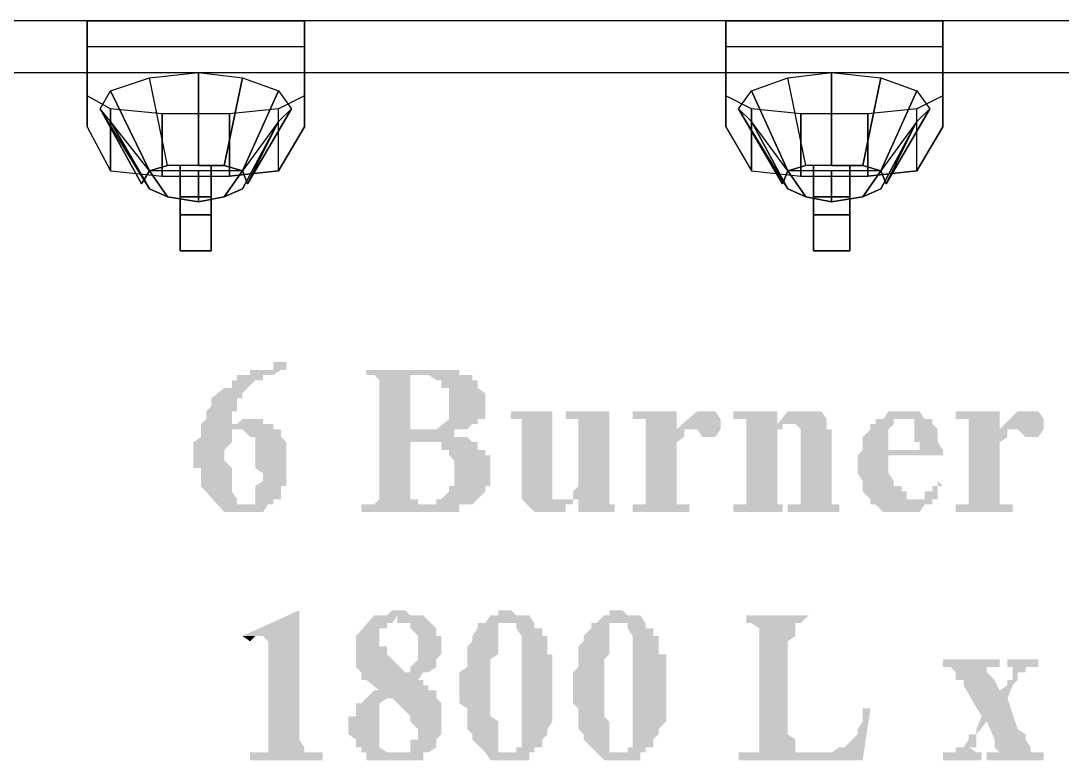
# Model space of a CAD drawing. Header units: millimetres. Extents: x 68727 to 319899, y -4876 to 265722.
# Drawn here: x 314626.3 to 315033.2, y 116096.3 to 116385.2 of the extents above; entities that cross this region are included whole.
import ezdxf

# ---------------------------------------------------------------- set-up
doc = ezdxf.new("R2010")
doc.units = ezdxf.units.MM
doc.layers.add('glass', color=151, linetype='Continuous')

# ---------------------------------------------------------------- blocks, each defined once
blk = doc.blocks.new('kitchen')
at = {"layer": 'glass', "linetype": 'Continuous', "lineweight": -3}
for points in [[(-45.0326, 92.868), (-45.0686, 92.868), (-45.1216, 92.833), (-45.1916, 92.833), (-45.1916, 92.798), (-45.2446, 92.798), (-45.3326, 92.71), (-45.3326, 92.674), (-45.3686, 92.674), (-45.3686, 92.586), (-45.4036, 92.586), (-45.4036, 92.498), (-45.1216, 92.463), (-45.4036, 92.463), (-45.4036, 92.375), (-45.4566, 92.322), (-45.4566, 92.251), (-45.4036, 92.198), (-45.4036, 92.039), (-45.3686, 91.986), (-45.3686, 91.951), (-45.1566, 91.951), (-45.1916, 91.898), (-45.4566, 91.898), (-45.6156, 92.075), (-45.6156, 92.198), (-45.6676, 92.198), (-45.6676, 92.375), (-45.6156, 92.41), (-45.6156, 92.498), (-45.5796, 92.533), (-45.5796, 92.586), (-45.5446, 92.621), (-45.5446, 92.674), (-45.4566, 92.745), (-45.4036, 92.745), (-45.4036, 92.798), (-45.3686, 92.798), (-45.3686, 92.833), (-45.2796, 92.833), (-45.2796, 92.868), (-45.1216, 92.868), (-45.1216, 92.921), (-45.0326, 92.921), (-45.0326, 92.868)], [(-43.7986, 92.41), (-44.1866, 92.375), (-44.1866, 91.986), (-44.1336, 91.986), (-44.1336, 91.951), (-43.8516, 91.951), (-43.8516, 91.898), (-44.5216, 91.898), (-44.5216, 91.951), (-44.4336, 91.951), (-44.3976, 91.986), (-44.3976, 92.798), (-44.4336, 92.833), (-44.1866, 92.833), (-44.1866, 92.463), (-43.8866, 92.463), (-43.8866, 92.41), (-43.7986, 92.41)], [(-43.6746, 92.533), (-43.7276, 92.533), (-43.7276, 92.498), (-43.7626, 92.498), (-43.7986, 92.463), (-44.0096, 92.463), (-43.9216, 92.533), (-43.9216, 92.745), (-43.9746, 92.745), (-43.9746, 92.798), (-44.0096, 92.798), (-44.0626, 92.833), (-44.4866, 92.833), (-44.4866, 92.868), (-43.8516, 92.868), (-43.8516, 92.833), (-43.7626, 92.833), (-43.7626, 92.798), (-43.7276, 92.798), (-43.7276, 92.745), (-43.6746, 92.71), (-43.6746, 92.533)], [(-45.1216, 92.463), (-45.4036, 92.498), (-45.3686, 92.498), (-45.3326, 92.533), (-45.1916, 92.533), (-45.1916, 92.498), (-45.1216, 92.498), (-45.1216, 92.463)], [(-43.0756, 91.951), (-43.1276, 91.951), (-43.1276, 91.898), (-43.3396, 91.898), (-43.4276, 91.986), (-43.4276, 92.533), (-43.4986, 92.533), (-43.4986, 92.586), (-43.2166, 92.586), (-43.2166, 91.986), (-43.0756, 91.986), (-43.0756, 91.951)], [(-42.7926, 91.898), (-43.0396, 91.898), (-43.0396, 91.986), (-43.0756, 91.986), (-43.0756, 92.039), (-43.0396, 92.075), (-43.0396, 92.533), (-43.1276, 92.533), (-43.1276, 92.586), (-42.8286, 92.586), (-42.8286, 91.951), (-42.7926, 91.951), (-42.7926, 91.898)], [(-42.2816, 91.898), (-42.6696, 91.898), (-42.6696, 91.951), (-42.5816, 91.951), (-42.5816, 92.533), (-42.6696, 92.533), (-42.6696, 92.586), (-42.3696, 92.586), (-42.3696, 92.41), (-42.3166, 92.41), (-42.3696, 92.375), (-42.3696, 91.951), (-42.2816, 91.951), (-42.2816, 91.898)], [(-42.0696, 92.463), (-42.3166, 92.463), (-42.3166, 92.41), (-42.3696, 92.41), (-42.3696, 92.463), (-42.2286, 92.586), (-42.1046, 92.586), (-42.0696, 92.533), (-42.0696, 92.463)], [(-41.6466, 91.898), (-41.9816, 91.898), (-41.9816, 91.951), (-41.8936, 91.951), (-41.8936, 92.533), (-41.9816, 92.533), (-41.9816, 92.586), (-41.6816, 92.586), (-41.6816, 92.498), (-41.6466, 92.498), (-41.6466, 92.463), (-41.6816, 92.463), (-41.6816, 91.951), (-41.6466, 91.951), (-41.6466, 91.898)], [(-41.2586, 91.898), (-41.6106, 91.898), (-41.6106, 91.951), (-41.5226, 91.951), (-41.5226, 92.463), (-41.5586, 92.498), (-41.6816, 92.498), (-41.6106, 92.586), (-41.3816, 92.586), (-41.3466, 92.533), (-41.3466, 92.463), (-41.3116, 92.463), (-41.3116, 91.951), (-41.2586, 91.951), (-41.2586, 91.898)], [(-40.5526, 92.286), (-40.9236, 92.286), (-40.9236, 92.163), (-40.8876, 92.11), (-40.8876, 92.075), (-40.8346, 92.075), (-40.8346, 92.039), (-40.7996, 92.039), (-40.7996, 91.986), (-41.0466, 91.986), (-41.0996, 92.039), (-41.0996, 92.11), (-41.1346, 92.163), (-41.1346, 92.286), (-41.0996, 92.322), (-41.0996, 92.41), (-41.0466, 92.463), (-41.0466, 92.498), (-41.0116, 92.498), (-41.0116, 92.533), (-40.9586, 92.533), (-40.9236, 92.586), (-40.7116, 92.586), (-40.6766, 92.533), (-40.8876, 92.533), (-40.8876, 92.498), (-40.9236, 92.463), (-40.9236, 92.322), (-40.5526, 92.322), (-40.5526, 92.286)], [(-40.5526, 92.322), (-40.7116, 92.322), (-40.7116, 92.375), (-40.7466, 92.375), (-40.7466, 92.533), (-40.6236, 92.533), (-40.6236, 92.498), (-40.5876, 92.463), (-40.5876, 92.375), (-40.5526, 92.322)], [(-40.0766, 91.898), (-40.4646, 91.898), (-40.4646, 91.951), (-40.3766, 91.951), (-40.3766, 92.533), (-40.4646, 92.533), (-40.4646, 92.586), (-40.1646, 92.586), (-40.1646, 92.41), (-40.1116, 92.41), (-40.1646, 92.375), (-40.1646, 91.951), (-40.0766, 91.951), (-40.0766, 91.898)], [(-39.8646, 92.463), (-40.1116, 92.463), (-40.1116, 92.41), (-40.1646, 92.41), (-40.1646, 92.463), (-40.0416, 92.586), (-39.9006, 92.586), (-39.8646, 92.533), (-39.8646, 92.463)], [(-45.0326, 92.075), (-45.0686, 92.075), (-45.0686, 91.986), (-45.1216, 91.986), (-45.1216, 91.951), (-45.2446, 91.951), (-45.2446, 92.075), (-45.1916, 92.11), (-45.1916, 92.163), (-45.2446, 92.198), (-45.2446, 92.41), (-45.2796, 92.41), (-45.3326, 92.463), (-45.0686, 92.463), (-45.0686, 92.41), (-45.0326, 92.375), (-45.0326, 92.075)], [(-42.0696, 92.463), (-42.1046, 92.41), (-42.1936, 92.41), (-42.2286, 92.463), (-42.0696, 92.463)], [(-39.8646, 92.463), (-39.9006, 92.41), (-39.9886, 92.41), (-40.0416, 92.463), (-39.8646, 92.463)], [(-43.6396, 92.075), (-43.6746, 92.075), (-43.6746, 92.039), (-43.7626, 91.951), (-44.0096, 91.951), (-44.0096, 91.986), (-43.9746, 91.986), (-43.9216, 92.039), (-43.9216, 92.075), (-43.8866, 92.075), (-43.8866, 92.251), (-43.9216, 92.286), (-43.9216, 92.322), (-43.9746, 92.322), (-43.9746, 92.375), (-44.1866, 92.375), (-43.7986, 92.41), (-43.7626, 92.375), (-43.7276, 92.375), (-43.7276, 92.322), (-43.6746, 92.322), (-43.6746, 92.286), (-43.6396, 92.286), (-43.6396, 92.075)], [(-40.5526, 92.075), (-40.5876, 92.075), (-40.5876, 91.986), (-40.6236, 91.986), (-40.6236, 91.951), (-40.6766, 91.951), (-40.7116, 91.898), (-40.9586, 91.898), (-41.0116, 91.951), (-41.0466, 91.951), (-41.0466, 91.986), (-40.6766, 91.986), (-40.6766, 92.039), (-40.6236, 92.039), (-40.6236, 92.075), (-40.5876, 92.075), (-40.5876, 92.11), (-40.5526, 92.075)], [(-44.7856, 90.205), (-45.2796, 90.205), (-45.2796, 90.258), (-45.1566, 90.258), (-45.1566, 91.016), (-45.1916, 91.052), (-45.3326, 91.052), (-44.9446, 91.228), (-44.9446, 90.346), (-44.9096, 90.293), (-44.9096, 90.258), (-44.7856, 90.258), (-44.7856, 90.205)], [(-43.9746, 90.928), (-44.0096, 90.893), (-44.0096, 90.84), (-44.0626, 90.805), (-44.0986, 90.805), (-44.1336, 90.752), (-44.0986, 90.752), (-44.0986, 90.716), (-44.0626, 90.716), (-44.0626, 90.681), (-44.0096, 90.681), (-44.3456, 90.628), (-44.3976, 90.593), (-44.3976, 90.293), (-44.3456, 90.258), (-44.2746, 90.258), (-44.4866, 90.205), (-44.4866, 90.258), (-44.5216, 90.258), (-44.5216, 90.293), (-44.5566, 90.293), (-44.5566, 90.346), (-44.6096, 90.381), (-44.6096, 90.505), (-44.5566, 90.505), (-44.5566, 90.593), (-44.5216, 90.593), (-44.4336, 90.681), (-44.3976, 90.681), (-44.4866, 90.752), (-44.5216, 90.752), (-44.5216, 90.805), (-44.1866, 90.805), (-44.1866, 90.84), (-44.1336, 90.893), (-44.1336, 91.052), (-44.1866, 91.105), (-44.1866, 91.14), (-44.2746, 91.14), (-44.2746, 91.193), (-44.3456, 91.193), (-44.3096, 91.228), (-44.2216, 91.228), (-44.1866, 91.193), (-44.0986, 91.193), (-44.0096, 91.105), (-44.0096, 91.052), (-43.9746, 91.052), (-43.9746, 90.928)], [(-44.2216, 90.805), (-44.5216, 90.805), (-44.5566, 90.84), (-44.5566, 91.052), (-44.4336, 91.193), (-44.2746, 91.193), (-44.3096, 91.14), (-44.3456, 91.14), (-44.3456, 91.105), (-44.3976, 91.105), (-44.3976, 90.981), (-44.3456, 90.981), (-44.3456, 90.928), (-44.2216, 90.805)], [(-43.3746, 91.193), (-43.4986, 91.14), (-43.5866, 91.14), (-43.5866, 90.928), (-43.6396, 90.893), (-43.6396, 90.505), (-43.5866, 90.47), (-43.5866, 90.258), (-43.6746, 90.258), (-43.7626, 90.346), (-43.7626, 90.381), (-43.7986, 90.417), (-43.7986, 90.558), (-43.8516, 90.593), (-43.8516, 90.805), (-43.7986, 90.84), (-43.7986, 90.981), (-43.7626, 91.016), (-43.7626, 91.052), (-43.7276, 91.105), (-43.7276, 91.14), (-43.6746, 91.14), (-43.6396, 91.193), (-43.5866, 91.193), (-43.5866, 91.228), (-43.4986, 91.228), (-43.4636, 91.193), (-43.3746, 91.193)], [(-43.2166, 90.47), (-43.2516, 90.417), (-43.2516, 90.381), (-43.2866, 90.346), (-43.2866, 90.293), (-43.3396, 90.293), (-43.3396, 90.258), (-43.3746, 90.258), (-43.3746, 90.205), (-43.6396, 90.205), (-43.6746, 90.258), (-43.4636, 90.258), (-43.4636, 90.293), (-43.4276, 90.293), (-43.4276, 91.052), (-43.4636, 91.105), (-43.4636, 91.14), (-43.4986, 91.14), (-43.3746, 91.193), (-43.3396, 91.14), (-43.3396, 91.105), (-43.2866, 91.105), (-43.2866, 91.052), (-43.2516, 91.052), (-43.2516, 90.928), (-43.2166, 90.928), (-43.2166, 90.47)], [(-42.6166, 91.193), (-42.7396, 91.14), (-42.8286, 91.14), (-42.8286, 90.928), (-42.8636, 90.893), (-42.8636, 90.505), (-42.8286, 90.47), (-42.8286, 90.258), (-42.9166, 90.258), (-43.0046, 90.346), (-43.0046, 90.381), (-43.0396, 90.417), (-43.0396, 90.558), (-43.0756, 90.593), (-43.0756, 90.805), (-43.0396, 90.84), (-43.0396, 90.981), (-43.0046, 91.016), (-43.0046, 91.052), (-42.9516, 91.105), (-42.9516, 91.14), (-42.9166, 91.14), (-42.8636, 91.193), (-42.8286, 91.193), (-42.8286, 91.228), (-42.7396, 91.228), (-42.7046, 91.193), (-42.6166, 91.193)], [(-42.4406, 90.47), (-42.4926, 90.417), (-42.4926, 90.381), (-42.5286, 90.346), (-42.5286, 90.293), (-42.5816, 90.293), (-42.5816, 90.258), (-42.6166, 90.258), (-42.6166, 90.205), (-42.8636, 90.205), (-42.9166, 90.258), (-42.7046, 90.258), (-42.7046, 90.293), (-42.6696, 90.293), (-42.6696, 91.052), (-42.7046, 91.105), (-42.7046, 91.14), (-42.7396, 91.14), (-42.6166, 91.193), (-42.5816, 91.14), (-42.5816, 91.105), (-42.5286, 91.105), (-42.5286, 91.052), (-42.4926, 91.052), (-42.4926, 90.928), (-42.4406, 90.928), (-42.4406, 90.47)], [(-41.4696, 91.193), (-41.5226, 91.14), (-41.5586, 91.14), (-41.5586, 91.052), (-41.6106, 91.016), (-41.6106, 90.381), (-41.5586, 90.346), (-41.5586, 90.258), (-41.8056, 90.258), (-41.8056, 91.105), (-41.8576, 91.14), (-41.8936, 91.14), (-41.8936, 91.193), (-41.4696, 91.193)], [(-45.2446, 91.052), (-45.2796, 91.016), (-45.3326, 91.052), (-45.2446, 91.052)], [(-39.8646, 90.205), (-40.2526, 90.205), (-40.2526, 90.258), (-40.1646, 90.258), (-40.1996, 90.293), (-40.1996, 90.346), (-40.2526, 90.47), (-40.2886, 90.505), (-40.4116, 90.716), (-40.4116, 90.752), (-40.4646, 90.752), (-40.4646, 90.805), (-40.4996, 90.84), (-40.5526, 90.84), (-40.5526, 90.893), (-40.1646, 90.893), (-40.1646, 90.84), (-40.2526, 90.84), (-40.2526, 90.805), (-40.1996, 90.752), (-40.1646, 90.681), (-40.1116, 90.628), (-40.0416, 90.417), (-39.9886, 90.381), (-39.9886, 90.346), (-39.9526, 90.293), (-39.9526, 90.258), (-39.8646, 90.258), (-39.8646, 90.205)], [(-39.9006, 90.84), (-39.9886, 90.84), (-39.9886, 90.805), (-40.0416, 90.805), (-40.0416, 90.752), (-40.0766, 90.716), (-40.1116, 90.628), (-40.1646, 90.681), (-40.1116, 90.716), (-40.1116, 90.752), (-40.0766, 90.752), (-40.0766, 90.84), (-40.1116, 90.84), (-40.1116, 90.893), (-39.9006, 90.893), (-39.9006, 90.84)], [(-43.9746, 90.381), (-44.0096, 90.346), (-44.0096, 90.293), (-44.0626, 90.258), (-44.0986, 90.258), (-44.0986, 90.205), (-44.4866, 90.205), (-44.2746, 90.258), (-44.1866, 90.258), (-44.1866, 90.346), (-44.1336, 90.346), (-44.1336, 90.417), (-44.1866, 90.47), (-44.1866, 90.505), (-44.3096, 90.628), (-44.3456, 90.628), (-44.0096, 90.681), (-44.0096, 90.628), (-43.9746, 90.593), (-43.9746, 90.381)], [(-41.0466, 90.558), (-41.0996, 90.205), (-41.9466, 90.205), (-41.9466, 90.258), (-41.3116, 90.258), (-41.2586, 90.293), (-41.2226, 90.293), (-41.1346, 90.381), (-41.1346, 90.417), (-41.0996, 90.47), (-41.0996, 90.558), (-41.0466, 90.558)], [(-40.2526, 90.47), (-40.3236, 90.381), (-40.3236, 90.293), (-40.3766, 90.293), (-40.3236, 90.258), (-40.2886, 90.258), (-40.2886, 90.205), (-40.5526, 90.205), (-40.5526, 90.258), (-40.4646, 90.258), (-40.4646, 90.293), (-40.4116, 90.293), (-40.3766, 90.346), (-40.3766, 90.381), (-40.3236, 90.381), (-40.3236, 90.417), (-40.2886, 90.505), (-40.2526, 90.47)]]:
    blk.add_hatch(color=256, dxfattribs=at).paths.add_polyline_path(points)
at = {"layer": 'glass', "lineweight": -3}
for p, q in [((-22.8966, 95.25), (-55.7576, 95.25)), ((-46.3916, 95.073), (-46.3916, 95.25)), ((-46.3916, 95.25), (-44.9096, 95.25)), ((-46.3916, 94.738), (-46.3916, 95.25)), ((-46.3916, 95.25), (-46.3916, 95.073)), ((-44.9096, 95.25), (-44.9096, 95.073)), ((-44.9096, 95.073), (-44.9096, 95.25)), ((-44.9096, 95.25), (-44.9096, 94.738)), ((-42.0346, 95.073), (-42.0346, 95.25)), ((-42.0346, 95.25), (-40.5526, 95.25)), ((-42.0346, 94.738), (-42.0346, 95.25)), ((-42.0346, 95.25), (-42.0346, 95.073)), ((-40.5526, 95.25), (-40.5526, 95.073)), ((-40.5526, 95.073), (-40.5526, 95.25)), ((-40.5526, 95.25), (-40.5526, 94.738)), ((-44.9096, 95.073), (-46.3916, 95.073)), ((-44.9096, 95.073), (-46.3916, 95.073)), ((-46.3916, 95.073), (-46.3916, 94.526)), ((-46.3916, 95.073), (-46.3916, 94.526)), ((-44.9096, 95.073), (-44.9096, 94.526)), ((-44.9096, 94.526), (-44.9096, 95.073)), ((-40.5526, 95.073), (-42.0346, 95.073)), ((-40.5526, 95.073), (-42.0346, 95.073)), ((-42.0346, 95.073), (-42.0346, 94.526)), ((-42.0346, 95.073), (-42.0346, 94.526)), ((-40.5526, 95.073), (-40.5526, 94.526)), ((-40.5526, 94.526), (-40.5526, 95.073)), ((-55.7576, 94.897), (-22.8966, 94.897)), ((-45.9676, 94.862), (-45.6326, 94.897)), ((-45.9676, 94.862), (-45.6326, 94.897)), ((-45.6326, 94.262), (-45.6326, 94.897)), ((-45.6326, 94.897), (-45.3326, 94.862)), ((-45.6326, 94.262), (-45.6326, 94.897)), ((-45.6326, 94.897), (-45.3326, 94.862)), ((-45.6326, 94.897), (-45.6326, 94.262)), ((-45.6326, 94.897), (-45.6326, 94.262)), ((-41.6106, 94.862), (-41.3116, 94.897)), ((-41.6106, 94.862), (-41.3116, 94.897)), ((-41.3116, 94.262), (-41.3116, 94.897)), ((-41.3116, 94.897), (-40.9756, 94.862)), ((-41.3116, 94.262), (-41.3116, 94.897)), ((-41.3116, 94.897), (-40.9756, 94.862)), ((-41.3116, 94.897), (-41.3116, 94.262)), ((-41.3116, 94.897), (-41.3116, 94.262)), ((-46.2326, 94.773), (-45.9676, 94.862)), ((-46.2326, 94.773), (-45.9676, 94.862)), ((-45.8446, 94.262), (-45.9676, 94.862)), ((-45.8446, 94.262), (-45.9676, 94.862)), ((-45.8446, 94.262), (-45.9676, 94.862)), ((-45.8446, 94.262), (-45.9676, 94.862)), ((-45.3326, 94.862), (-45.4566, 94.262)), ((-45.4566, 94.262), (-45.3326, 94.862)), ((-45.4566, 94.262), (-45.3326, 94.862)), ((-45.4566, 94.262), (-45.3326, 94.862)), ((-45.3326, 94.862), (-45.0856, 94.773)), ((-45.3326, 94.862), (-45.0856, 94.773)), ((-41.8576, 94.773), (-41.6106, 94.862)), ((-41.8576, 94.773), (-41.6106, 94.862)), ((-41.4876, 94.262), (-41.6106, 94.862)), ((-41.4876, 94.262), (-41.6106, 94.862)), ((-41.4876, 94.262), (-41.6106, 94.862)), ((-41.4876, 94.262), (-41.6106, 94.862)), ((-40.9756, 94.862), (-41.0996, 94.262)), ((-41.0996, 94.262), (-40.9756, 94.862)), ((-41.0996, 94.262), (-40.9756, 94.862)), ((-41.0996, 94.262), (-40.9756, 94.862)), ((-40.9756, 94.862), (-40.7296, 94.773)), ((-40.9756, 94.862), (-40.7296, 94.773)), ((-46.3916, 94.526), (-46.3916, 94.738)), ((-46.2326, 94.65), (-46.3916, 94.738)), ((-46.3916, 94.738), (-46.3916, 94.526)), ((-46.3026, 94.65), (-46.2326, 94.773)), ((-46.3026, 94.65), (-46.2326, 94.773)), ((-46.2326, 94.773), (-45.9676, 94.227)), ((-45.9676, 94.227), (-46.2326, 94.773)), ((-45.9676, 94.227), (-46.2326, 94.773)), ((-45.9676, 94.227), (-46.2326, 94.773)), ((-45.3326, 94.227), (-45.0856, 94.773)), ((-45.3326, 94.227), (-45.0856, 94.773)), ((-45.0856, 94.773), (-45.3326, 94.227)), ((-45.3326, 94.227), (-45.0856, 94.773)), ((-45.0856, 94.773), (-44.9976, 94.65)), ((-45.0856, 94.773), (-44.9976, 94.65)), ((-44.9096, 94.738), (-45.0856, 94.65)), ((-44.9096, 94.738), (-44.9096, 94.526)), ((-44.9096, 94.526), (-44.9096, 94.738)), ((-42.0346, 94.526), (-42.0346, 94.738)), ((-41.8576, 94.65), (-42.0346, 94.738)), ((-42.0346, 94.738), (-42.0346, 94.526)), ((-41.9466, 94.65), (-41.8576, 94.773)), ((-41.9466, 94.65), (-41.8576, 94.773)), ((-41.8576, 94.773), (-41.6106, 94.227)), ((-41.6106, 94.227), (-41.8576, 94.773)), ((-41.6106, 94.227), (-41.8576, 94.773)), ((-41.6106, 94.227), (-41.8576, 94.773)), ((-40.9756, 94.227), (-40.7296, 94.773)), ((-40.9756, 94.227), (-40.7296, 94.773)), ((-40.7296, 94.773), (-40.9756, 94.227)), ((-40.9756, 94.227), (-40.7296, 94.773)), ((-40.7296, 94.773), (-40.6406, 94.65)), ((-40.7296, 94.773), (-40.6406, 94.65)), ((-40.5526, 94.738), (-40.7296, 94.65)), ((-40.5526, 94.738), (-40.5526, 94.526)), ((-40.5526, 94.526), (-40.5526, 94.738)), ((-46.3026, 94.65), (-46.0206, 94.138)), ((-46.2326, 94.562), (-46.3026, 94.65)), ((-45.9676, 94.103), (-46.3026, 94.65)), ((-46.2326, 94.562), (-46.3026, 94.65)), ((-46.0206, 94.138), (-46.3026, 94.65)), ((-46.0206, 94.138), (-46.3026, 94.65)), ((-46.2326, 94.227), (-46.2326, 94.65)), ((-45.8796, 94.615), (-46.2326, 94.65)), ((-46.2326, 94.65), (-46.2326, 94.227)), ((-45.4206, 94.615), (-45.8796, 94.615)), ((-45.8796, 94.615), (-45.8796, 94.191)), ((-45.8796, 94.191), (-45.8796, 94.615)), ((-45.0856, 94.65), (-45.4206, 94.615)), ((-45.4206, 94.191), (-45.4206, 94.615)), ((-45.4206, 94.615), (-45.4206, 94.191)), ((-44.9976, 94.65), (-45.2976, 94.138)), ((-45.2976, 94.138), (-44.9976, 94.65)), ((-45.2976, 94.138), (-44.9976, 94.65)), ((-45.2976, 94.138), (-44.9976, 94.65)), ((-45.0856, 94.227), (-45.0856, 94.65)), ((-45.0856, 94.227), (-45.0856, 94.65)), ((-44.9976, 94.65), (-45.0856, 94.562)), ((-44.9976, 94.65), (-45.0856, 94.562)), ((-41.9466, 94.65), (-41.6466, 94.138)), ((-41.8576, 94.562), (-41.9466, 94.65)), ((-41.6106, 94.103), (-41.9466, 94.65)), ((-41.8576, 94.562), (-41.9466, 94.65)), ((-41.6466, 94.138), (-41.9466, 94.65)), ((-41.6466, 94.138), (-41.9466, 94.65)), ((-41.8576, 94.227), (-41.8576, 94.65)), ((-41.5226, 94.615), (-41.8576, 94.65)), ((-41.8576, 94.65), (-41.8576, 94.227)), ((-41.0646, 94.615), (-41.5226, 94.615)), ((-41.5226, 94.615), (-41.5226, 94.191)), ((-41.5226, 94.191), (-41.5226, 94.615)), ((-40.7296, 94.65), (-41.0646, 94.615)), ((-41.0646, 94.191), (-41.0646, 94.615)), ((-41.0646, 94.615), (-41.0646, 94.191)), ((-40.6406, 94.65), (-40.9406, 94.138)), ((-40.9406, 94.138), (-40.6406, 94.65)), ((-40.9406, 94.138), (-40.6406, 94.65)), ((-40.9406, 94.138), (-40.6406, 94.65)), ((-40.7296, 94.227), (-40.7296, 94.65)), ((-40.7296, 94.227), (-40.7296, 94.65)), ((-40.6406, 94.65), (-40.7296, 94.562)), ((-40.6406, 94.65), (-40.7296, 94.562)), ((-46.3916, 94.526), (-46.2326, 94.227)), ((-46.3916, 94.526), (-46.2326, 94.227)), ((-46.2326, 94.562), (-45.9676, 94.103)), ((-45.9676, 94.227), (-46.2326, 94.562)), ((-45.9676, 94.103), (-46.2326, 94.562)), ((-45.9676, 94.227), (-46.2326, 94.562)), ((-45.9676, 94.103), (-46.2326, 94.562)), ((-45.9676, 94.103), (-46.2326, 94.562)), ((-45.3326, 94.103), (-45.0856, 94.562)), ((-45.0856, 94.562), (-45.3326, 94.227)), ((-45.3326, 94.103), (-45.0856, 94.562)), ((-45.0856, 94.562), (-45.3326, 94.227)), ((-45.3326, 94.103), (-45.0856, 94.562)), ((-45.0856, 94.562), (-45.3326, 94.227)), ((-45.3326, 94.103), (-45.0856, 94.562)), ((-45.0856, 94.562), (-45.3326, 94.227)), ((-45.0856, 94.562), (-45.3326, 94.103)), ((-45.2976, 94.138), (-45.0856, 94.562)), ((-44.9096, 94.526), (-45.0856, 94.227)), ((-45.0856, 94.227), (-44.9096, 94.526)), ((-42.0346, 94.526), (-41.8576, 94.227)), ((-42.0346, 94.526), (-41.8576, 94.227)), ((-41.8576, 94.562), (-41.6106, 94.103)), ((-41.6106, 94.227), (-41.8576, 94.562)), ((-41.6106, 94.103), (-41.8576, 94.562)), ((-41.6106, 94.227), (-41.8576, 94.562)), ((-41.6106, 94.103), (-41.8576, 94.562)), ((-41.6106, 94.103), (-41.8576, 94.562)), ((-40.9756, 94.103), (-40.7296, 94.562)), ((-40.7296, 94.562), (-40.9756, 94.227)), ((-40.9756, 94.103), (-40.7296, 94.562)), ((-40.7296, 94.562), (-40.9756, 94.227)), ((-40.9756, 94.103), (-40.7296, 94.562)), ((-40.7296, 94.562), (-40.9756, 94.227)), ((-40.9756, 94.103), (-40.7296, 94.562)), ((-40.7296, 94.562), (-40.9756, 94.227)), ((-40.7296, 94.562), (-40.9756, 94.103)), ((-40.9406, 94.138), (-40.7296, 94.562)), ((-40.5526, 94.526), (-40.7296, 94.227)), ((-40.7296, 94.227), (-40.5526, 94.526)), ((-45.8446, 94.262), (-45.9676, 94.227)), ((-45.8446, 94.262), (-45.9676, 94.227)), ((-45.9676, 94.227), (-45.8446, 94.262)), ((-45.8446, 94.262), (-45.9676, 94.227)), ((-45.6326, 94.262), (-45.8446, 94.262)), ((-45.6326, 94.262), (-45.8446, 94.262)), ((-45.6326, 94.262), (-45.8446, 94.262)), ((-45.6326, 94.262), (-45.8446, 94.262)), ((-45.7566, 93.927), (-45.7566, 94.262)), ((-45.7566, 94.262), (-45.7566, 94.05)), ((-45.7566, 93.927), (-45.7566, 94.262)), ((-45.7566, 94.262), (-45.7566, 94.05)), ((-45.5446, 94.262), (-45.7566, 94.262)), ((-45.7566, 94.262), (-45.7566, 93.927)), ((-45.5446, 94.262), (-45.7566, 94.262)), ((-45.7566, 94.262), (-45.7566, 93.927)), ((-45.7566, 93.927), (-45.7566, 94.262)), ((-45.7566, 93.927), (-45.7566, 94.262)), ((-45.7566, 93.927), (-45.7566, 94.262)), ((-45.7566, 93.927), (-45.7566, 94.262)), ((-45.4566, 94.262), (-45.6326, 94.262)), ((-45.4566, 94.262), (-45.6326, 94.262)), ((-45.6326, 94.262), (-45.4566, 94.262)), ((-45.4566, 94.262), (-45.6326, 94.262)), ((-45.5446, 94.262), (-45.5446, 93.68)), ((-45.5446, 94.262), (-45.5446, 93.68)), ((-45.5446, 94.262), (-45.5446, 93.68)), ((-45.5446, 94.05), (-45.5446, 94.262)), ((-45.5446, 94.262), (-45.5446, 94.05)), ((-45.5446, 94.05), (-45.5446, 94.262)), ((-45.5446, 94.262), (-45.5446, 94.262)), ((-45.5446, 94.262), (-45.5446, 94.05)), ((-45.5446, 94.05), (-45.5446, 94.262)), ((-45.5446, 94.262), (-45.5446, 94.262)), ((-45.5446, 94.262), (-45.5446, 94.05)), ((-45.5446, 94.05), (-45.5446, 94.262)), ((-45.5446, 94.262), (-45.5446, 94.262)), ((-45.5446, 94.262), (-45.5446, 94.05)), ((-45.5446, 94.05), (-45.5446, 94.262)), ((-45.5446, 94.262), (-45.5446, 94.262)), ((-45.5446, 94.262), (-45.5446, 93.927)), ((-45.5446, 93.927), (-45.5446, 94.262)), ((-45.3326, 94.227), (-45.4566, 94.262)), ((-45.4566, 94.262), (-45.3326, 94.227)), ((-45.4566, 94.262), (-45.3326, 94.227)), ((-45.3326, 94.227), (-45.4566, 94.262)), ((-41.4876, 94.262), (-41.6106, 94.227)), ((-41.4876, 94.262), (-41.6106, 94.227)), ((-41.6106, 94.227), (-41.4876, 94.262)), ((-41.4876, 94.262), (-41.6106, 94.227)), ((-41.3116, 94.262), (-41.4876, 94.262)), ((-41.3116, 94.262), (-41.4876, 94.262)), ((-41.3116, 94.262), (-41.4876, 94.262)), ((-41.3116, 94.262), (-41.4876, 94.262)), ((-41.4346, 93.927), (-41.4346, 94.262)), ((-41.4346, 94.262), (-41.4346, 94.05)), ((-41.4346, 93.927), (-41.4346, 94.262)), ((-41.4346, 94.262), (-41.4346, 94.05)), ((-41.1876, 94.262), (-41.4346, 94.262)), ((-41.4346, 94.262), (-41.4346, 93.927)), ((-41.1876, 94.262), (-41.4346, 94.262)), ((-41.4346, 94.262), (-41.4346, 93.927)), ((-41.4346, 93.927), (-41.4346, 94.262)), ((-41.4346, 93.927), (-41.4346, 94.262)), ((-41.4346, 93.927), (-41.4346, 94.262)), ((-41.4346, 93.927), (-41.4346, 94.262)), ((-41.0996, 94.262), (-41.3116, 94.262)), ((-41.0996, 94.262), (-41.3116, 94.262)), ((-41.3116, 94.262), (-41.0996, 94.262)), ((-41.0996, 94.262), (-41.3116, 94.262)), ((-41.1876, 94.262), (-41.1876, 93.68)), ((-41.1876, 94.262), (-41.1876, 93.68)), ((-41.1876, 94.262), (-41.1876, 93.68)), ((-41.1876, 94.05), (-41.1876, 94.262)), ((-41.1876, 94.262), (-41.1876, 94.05)), ((-41.1876, 94.05), (-41.1876, 94.262)), ((-41.1876, 94.262), (-41.1876, 94.262)), ((-41.1876, 94.262), (-41.1876, 94.05)), ((-41.1876, 94.05), (-41.1876, 94.262)), ((-41.1876, 94.262), (-41.1876, 94.262)), ((-41.1876, 94.262), (-41.1876, 94.05)), ((-41.1876, 94.05), (-41.1876, 94.262)), ((-41.1876, 94.262), (-41.1876, 94.262)), ((-41.1876, 94.262), (-41.1876, 94.05)), ((-41.1876, 94.05), (-41.1876, 94.262)), ((-41.1876, 94.262), (-41.1876, 94.262)), ((-41.1876, 94.262), (-41.1876, 93.927)), ((-41.1876, 93.927), (-41.1876, 94.262)), ((-40.9756, 94.227), (-41.0996, 94.262)), ((-41.0996, 94.262), (-40.9756, 94.227)), ((-41.0996, 94.262), (-40.9756, 94.227)), ((-40.9756, 94.227), (-41.0996, 94.262)), ((-46.2326, 94.227), (-45.8796, 94.191)), ((-46.2326, 94.227), (-45.8796, 94.191)), ((-46.0206, 94.138), (-45.9676, 94.227)), ((-45.9676, 94.227), (-46.0206, 94.138)), ((-45.9676, 94.227), (-46.0206, 94.138)), ((-45.9676, 94.227), (-46.0206, 94.138)), ((-45.9676, 94.227), (-45.8446, 94.05)), ((-45.6326, 94.227), (-45.9676, 94.227)), ((-45.8446, 94.05), (-45.9676, 94.227)), ((-45.6326, 94.227), (-45.9676, 94.227)), ((-45.8446, 94.05), (-45.9676, 94.227)), ((-45.8446, 94.05), (-45.9676, 94.227)), ((-45.8796, 94.191), (-45.4206, 94.191)), ((-45.8796, 94.191), (-45.4206, 94.191)), ((-45.6326, 94.227), (-45.6326, 94.015)), ((-45.3326, 94.227), (-45.6326, 94.227)), ((-45.6326, 94.015), (-45.6326, 94.227)), ((-45.3326, 94.227), (-45.6326, 94.227)), ((-45.6326, 94.015), (-45.6326, 94.227)), ((-45.3326, 94.227), (-45.6326, 94.227)), ((-45.6326, 94.015), (-45.6326, 94.227)), ((-45.3326, 94.227), (-45.6326, 94.227)), ((-45.6326, 94.015), (-45.6326, 94.227)), ((-45.6326, 94.015), (-45.6326, 94.227)), ((-45.4566, 94.05), (-45.3326, 94.227)), ((-45.4566, 94.05), (-45.3326, 94.227)), ((-45.4566, 94.05), (-45.3326, 94.227)), ((-45.4566, 94.05), (-45.3326, 94.227)), ((-45.3326, 94.227), (-45.4566, 94.05)), ((-45.4566, 94.05), (-45.3326, 94.227)), ((-45.4566, 94.05), (-45.3326, 94.227)), ((-45.4566, 94.05), (-45.3326, 94.227)), ((-45.0856, 94.227), (-45.4206, 94.191)), ((-45.4206, 94.191), (-45.0856, 94.227)), ((-45.2976, 94.138), (-45.3326, 94.227)), ((-45.2976, 94.138), (-45.3326, 94.227)), ((-45.3326, 94.227), (-45.2976, 94.138)), ((-45.2976, 94.138), (-45.3326, 94.227)), ((-41.8576, 94.227), (-41.5226, 94.191)), ((-41.8576, 94.227), (-41.5226, 94.191)), ((-41.6466, 94.138), (-41.6106, 94.227)), ((-41.6106, 94.227), (-41.6466, 94.138)), ((-41.6106, 94.227), (-41.6466, 94.138)), ((-41.6106, 94.227), (-41.6466, 94.138)), ((-41.6106, 94.227), (-41.4876, 94.05)), ((-41.3116, 94.227), (-41.6106, 94.227)), ((-41.4876, 94.05), (-41.6106, 94.227)), ((-41.3116, 94.227), (-41.6106, 94.227)), ((-41.4876, 94.05), (-41.6106, 94.227)), ((-41.4876, 94.05), (-41.6106, 94.227)), ((-41.5226, 94.191), (-41.0646, 94.191)), ((-41.5226, 94.191), (-41.0646, 94.191)), ((-41.3116, 94.227), (-41.3116, 94.015)), ((-40.9756, 94.227), (-41.3116, 94.227)), ((-41.3116, 94.015), (-41.3116, 94.227)), ((-40.9756, 94.227), (-41.3116, 94.227)), ((-41.3116, 94.015), (-41.3116, 94.227)), ((-40.9756, 94.227), (-41.3116, 94.227)), ((-41.3116, 94.015), (-41.3116, 94.227)), ((-40.9756, 94.227), (-41.3116, 94.227)), ((-41.3116, 94.015), (-41.3116, 94.227)), ((-41.3116, 94.015), (-41.3116, 94.227)), ((-41.0996, 94.05), (-40.9756, 94.227)), ((-41.0996, 94.05), (-40.9756, 94.227)), ((-41.0996, 94.05), (-40.9756, 94.227)), ((-41.0996, 94.05), (-40.9756, 94.227)), ((-40.9756, 94.227), (-41.0996, 94.05)), ((-41.0996, 94.05), (-40.9756, 94.227)), ((-41.0996, 94.05), (-40.9756, 94.227)), ((-41.0996, 94.05), (-40.9756, 94.227)), ((-40.7296, 94.227), (-41.0646, 94.191)), ((-41.0646, 94.191), (-40.7296, 94.227)), ((-40.9406, 94.138), (-40.9756, 94.227)), ((-40.9406, 94.138), (-40.9756, 94.227)), ((-40.9756, 94.227), (-40.9406, 94.138)), ((-40.9406, 94.138), (-40.9756, 94.227)), ((-45.8446, 94.05), (-45.9676, 94.103)), ((-45.9676, 94.103), (-45.8446, 94.05)), ((-45.9676, 94.103), (-45.8446, 94.05)), ((-45.8446, 94.05), (-45.9676, 94.103)), ((-45.3326, 94.103), (-45.4566, 94.05)), ((-45.3326, 94.103), (-45.4566, 94.05)), ((-45.3326, 94.103), (-45.4566, 94.05)), ((-45.4566, 94.05), (-45.3326, 94.103)), ((-45.4566, 94.05), (-45.3326, 94.103)), ((-45.4566, 94.05), (-45.3326, 94.103)), ((-41.4876, 94.05), (-41.6106, 94.103)), ((-41.6106, 94.103), (-41.4876, 94.05)), ((-41.6106, 94.103), (-41.4876, 94.05)), ((-41.4876, 94.05), (-41.6106, 94.103)), ((-40.9756, 94.103), (-41.0996, 94.05)), ((-40.9756, 94.103), (-41.0996, 94.05)), ((-40.9756, 94.103), (-41.0996, 94.05)), ((-41.0996, 94.05), (-40.9756, 94.103)), ((-41.0996, 94.05), (-40.9756, 94.103)), ((-41.0996, 94.05), (-40.9756, 94.103)), ((-45.6326, 94.015), (-45.8446, 94.05)), ((-45.8446, 94.05), (-45.6326, 94.015)), ((-45.8446, 94.05), (-45.6326, 94.015)), ((-45.6326, 94.015), (-45.8446, 94.05)), ((-45.7566, 93.68), (-45.7566, 94.05)), ((-45.5446, 94.05), (-45.7566, 94.05)), ((-45.7566, 94.05), (-45.7566, 93.68)), ((-45.7566, 94.05), (-45.5446, 94.05)), ((-45.7566, 94.05), (-45.7566, 93.68)), ((-45.7566, 94.05), (-45.7566, 93.68)), ((-45.7566, 94.05), (-45.5446, 94.05)), ((-45.5446, 94.05), (-45.7566, 94.05)), ((-45.7566, 94.05), (-45.7566, 94.05)), ((-45.5446, 94.05), (-45.7566, 94.05)), ((-45.5446, 94.05), (-45.7566, 94.05)), ((-45.5446, 94.05), (-45.7566, 94.05)), ((-45.5446, 94.05), (-45.7566, 94.05)), ((-45.5446, 94.05), (-45.7566, 94.05)), ((-45.5446, 94.05), (-45.7566, 94.05)), ((-45.4566, 94.05), (-45.6326, 94.015)), ((-45.4566, 94.05), (-45.6326, 94.015)), ((-45.4566, 94.05), (-45.6326, 94.015)), ((-45.6326, 94.015), (-45.4566, 94.05)), ((-45.6326, 94.015), (-45.4566, 94.05)), ((-45.6326, 94.015), (-45.4566, 94.05)), ((-45.5446, 94.05), (-45.5446, 93.68)), ((-45.5446, 94.05), (-45.5446, 93.68)), ((-45.5446, 93.68), (-45.5446, 94.05)), ((-41.3116, 94.015), (-41.4876, 94.05)), ((-41.4876, 94.05), (-41.3116, 94.015)), ((-41.4876, 94.05), (-41.3116, 94.015)), ((-41.3116, 94.015), (-41.4876, 94.05)), ((-41.4346, 93.68), (-41.4346, 94.05)), ((-41.1876, 94.05), (-41.4346, 94.05)), ((-41.4346, 94.05), (-41.4346, 93.68)), ((-41.4346, 94.05), (-41.1876, 94.05)), ((-41.4346, 94.05), (-41.4346, 93.68)), ((-41.4346, 94.05), (-41.4346, 93.68)), ((-41.4346, 94.05), (-41.1876, 94.05)), ((-41.1876, 94.05), (-41.4346, 94.05)), ((-41.4346, 94.05), (-41.4346, 94.05)), ((-41.1876, 94.05), (-41.4346, 94.05)), ((-41.1876, 94.05), (-41.4346, 94.05)), ((-41.1876, 94.05), (-41.4346, 94.05)), ((-41.1876, 94.05), (-41.4346, 94.05)), ((-41.1876, 94.05), (-41.4346, 94.05)), ((-41.1876, 94.05), (-41.4346, 94.05)), ((-41.0996, 94.05), (-41.3116, 94.015)), ((-41.0996, 94.05), (-41.3116, 94.015)), ((-41.0996, 94.05), (-41.3116, 94.015)), ((-41.3116, 94.015), (-41.0996, 94.05)), ((-41.3116, 94.015), (-41.0996, 94.05)), ((-41.3116, 94.015), (-41.0996, 94.05)), ((-41.1876, 94.05), (-41.1876, 93.68)), ((-41.1876, 94.05), (-41.1876, 93.68)), ((-41.1876, 93.68), (-41.1876, 94.05)), ((-45.7566, 93.927), (-45.7566, 93.68)), ((-45.7566, 93.68), (-45.7566, 93.927)), ((-45.7566, 93.927), (-45.7566, 93.927)), ((-45.5446, 93.927), (-45.7566, 93.927)), ((-45.7566, 93.927), (-45.7566, 93.68)), ((-45.5446, 93.927), (-45.7566, 93.927)), ((-45.7566, 93.927), (-45.7566, 93.68)), ((-45.7566, 93.68), (-45.7566, 93.927)), ((-45.7566, 93.68), (-45.7566, 93.927)), ((-45.5446, 93.927), (-45.7566, 93.927)), ((-45.7566, 93.927), (-45.7566, 93.68)), ((-45.5446, 93.927), (-45.7566, 93.927)), ((-45.7566, 93.927), (-45.7566, 93.68)), ((-45.7566, 93.927), (-45.7566, 93.68)), ((-45.7566, 93.68), (-45.7566, 93.927)), ((-45.7566, 93.927), (-45.7566, 93.927)), ((-45.7566, 93.927), (-45.5446, 93.927)), ((-45.5446, 93.927), (-45.7566, 93.927)), ((-45.5446, 93.927), (-45.5446, 93.68)), ((-45.5446, 93.68), (-45.5446, 93.927)), ((-45.5446, 93.927), (-45.5446, 93.68)), ((-45.5446, 93.68), (-45.5446, 93.927)), ((-41.4346, 93.927), (-41.4346, 93.68)), ((-41.4346, 93.68), (-41.4346, 93.927)), ((-41.4346, 93.927), (-41.4346, 93.927)), ((-41.1876, 93.927), (-41.4346, 93.927)), ((-41.4346, 93.927), (-41.4346, 93.68)), ((-41.1876, 93.927), (-41.4346, 93.927)), ((-41.4346, 93.927), (-41.4346, 93.68)), ((-41.4346, 93.68), (-41.4346, 93.927)), ((-41.4346, 93.68), (-41.4346, 93.927)), ((-41.1876, 93.927), (-41.4346, 93.927)), ((-41.4346, 93.927), (-41.4346, 93.68)), ((-41.1876, 93.927), (-41.4346, 93.927)), ((-41.4346, 93.927), (-41.4346, 93.68)), ((-41.4346, 93.927), (-41.4346, 93.68)), ((-41.4346, 93.68), (-41.4346, 93.927)), ((-41.4346, 93.927), (-41.4346, 93.927)), ((-41.4346, 93.927), (-41.1876, 93.927)), ((-41.1876, 93.927), (-41.4346, 93.927)), ((-41.1876, 93.927), (-41.1876, 93.68)), ((-41.1876, 93.68), (-41.1876, 93.927)), ((-41.1876, 93.927), (-41.1876, 93.68)), ((-41.1876, 93.68), (-41.1876, 93.927)), ((-45.5446, 93.68), (-45.7566, 93.68)), ((-45.5446, 93.68), (-45.7566, 93.68)), ((-45.7566, 93.68), (-45.5446, 93.68)), ((-45.5446, 93.68), (-45.7566, 93.68)), ((-45.7566, 93.68), (-45.5446, 93.68)), ((-45.5446, 93.68), (-45.7566, 93.68)), ((-41.1876, 93.68), (-41.4346, 93.68)), ((-41.1876, 93.68), (-41.4346, 93.68)), ((-41.4346, 93.68), (-41.1876, 93.68)), ((-41.1876, 93.68), (-41.4346, 93.68)), ((-41.4346, 93.68), (-41.1876, 93.68)), ((-41.1876, 93.68), (-41.4346, 93.68))]:
    blk.add_line(p, q, dxfattribs=at)

msp = doc.modelspace()

# ---------------------------------------------------------------- block references
at = {"xscale": 57.26691736061191, "yscale": 57.26691736061191, "zscale": 57.26691736061191}
msp.add_blockref('kitchen', (317308.94, 110930.55), dxfattribs=at)

doc.saveas('drawing.dxf')
